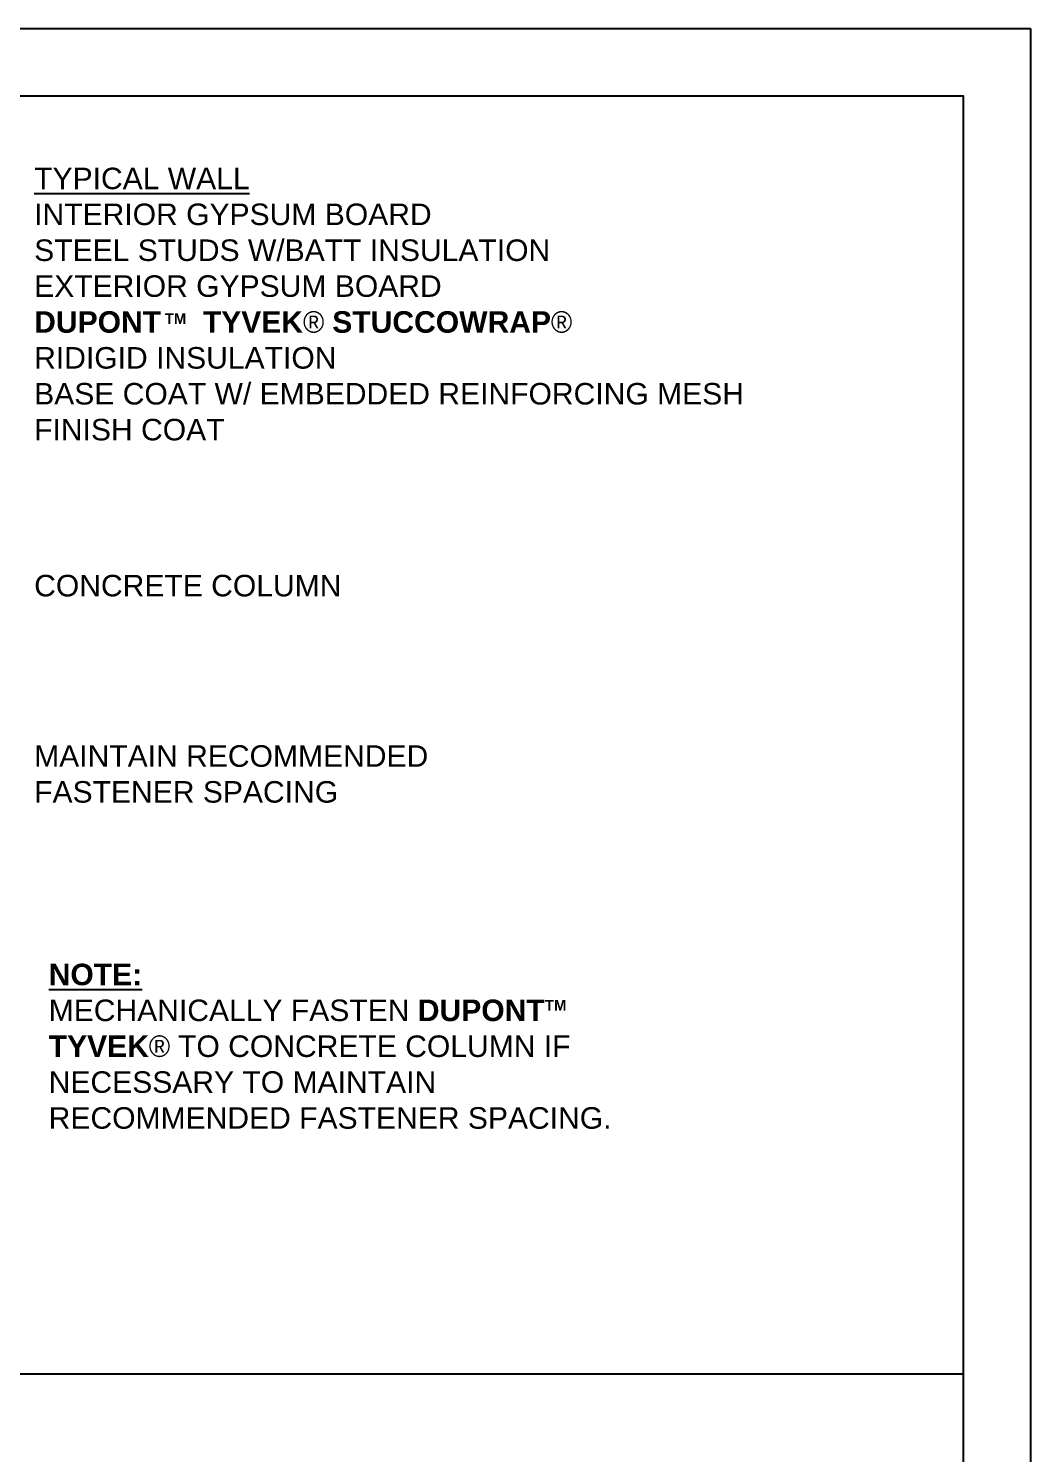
# Model space of a CAD drawing. Extents: x -43.4 to 51, y 0 to 66.
# Drawn here: x 28.65 to 51, y 34.22 to 66 of the extents above; entities that cross this region are included whole.
import ezdxf

# ---------------------------------------------------------------- set-up
doc = ezdxf.new("R2010")
doc.units = 0
doc.header["$LTSCALE"] = 1.5
doc.header["$MEASUREMENT"] = 0
doc.layers.get('DEFPOINTS').update_dxf_attribs({"linetype": 'CONTINUOUS'})
for name, color, linetype in [('TEXT', 7, 'CONTINUOUS'), ('TITLE', 7, 'CONTINUOUS'), ('W', 7, 'CONTINUOUS')]:
    doc.layers.add(name, color=color, linetype=linetype)
doc.styles.add('DETAILS', font='sanss___.ttf', dxfattribs={"height": 1})

msp = doc.modelspace()

# ---------------------------------------------------------------- linework, layer by layer
at = {"layer": 'DEFPOINTS'}
for p, q in [((0, 66), (51, 66)), ((51, 66), (51, 0))]:
    msp.add_line(p, q, dxfattribs=at)
at = {"layer": 'TITLE', "linetype": 'CONTINUOUS'}
msp.add_line((1.5, 36), (49.5, 36), dxfattribs=at)
at = {"layer": 'W'}
msp.add_lwpolyline([(1.5, 64.5), (49.5, 64.5), (49.5, 1.5), (1.5, 1.5)], close=True, dxfattribs=at)

# ---------------------------------------------------------------- texts
at = {"layer": 'TEXT', "char_height": 0.48, "attachment_point": 1, "style": 'DETAILS'}
for s, insert, width in [('{\\fArial|b0|i0|c0|p34;\\LTYPICAL WALL\\P}INTERIOR GYPSUM BOARD\\PSTEEL STUDS W/BATT INSULATION\\PEXTERIOR GYPSUM BOARD\\P{\\fSansSerif|b1|i0|c2|p2;DUPONT     TYVEK\\fSymbol|b0|i0|c2|p18;â \\fSansSerif|b1|i0|c2|p2;STUCCOWRAP\\fSymbol|b0|i0|c2|p18;â}\\PRIDIGID INSULATION\\PBASE COAT W/ EMBEDDED REINFORCING MESH\\PFINISH COAT', (28.776, 62.896), 17.31972), ('CONCRETE COLUMN', (28.776, 53.816), 10.15656), ('MAINTAIN RECOMMENDED FASTENER SPACING', (28.776, 50.016), 10.15656), ('{\\fSansSerif|b1|i0|c2|p2;\\LNOTE:}\\PMECHANICALLY FASTEN {\\fSansSerif|b1|i0|c2|p2;DUPONT     TYVEK\\fSymbol|b0|i0|c2|p18;â }TO CONCRETE COLUMN IF NECESSARY TO MAINTAIN RECOMMENDED FASTENER SPACING.', (29.1, 45.145), 12.59974)]:
    msp.add_mtext(s, dxfattribs=dict(at, insert=insert, width=width))
at = {"layer": 'TEXT', "char_height": 0.24, "attachment_point": 4, "style": 'DETAILS'}
for insert in [(31.687, 59.529), (40.165, 44.217)]:
    msp.add_mtext('{\\fSansSerif|b1|i0|c2|p2;TM}', dxfattribs=dict(at, insert=insert))

doc.saveas('drawing.dxf')
